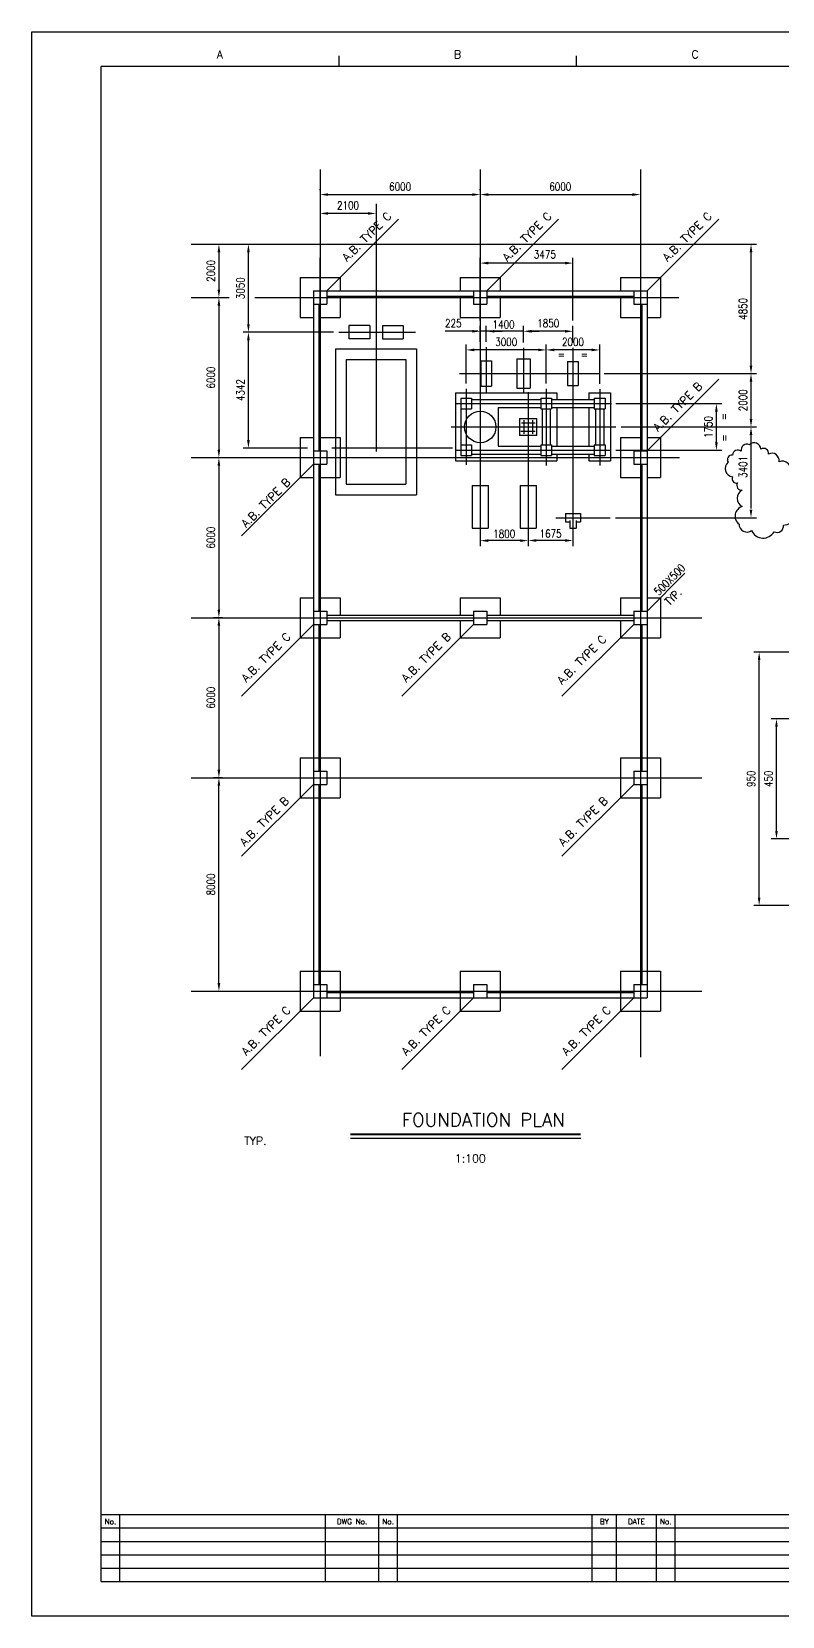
# Model space of a CAD drawing. Extents: x 0 to 84100, y 0 to 59400.
# Drawn here: x 0 to 28116, y 0 to 59400 of the extents above; entities that cross this region are included whole.
import ezdxf
from ezdxf.enums import TextEntityAlignment as Align

# ---------------------------------------------------------------- set-up
doc = ezdxf.new("R2010")
doc.units = 0
doc.header["$LTSCALE"] = 2500
doc.linetypes.add('CENTER', pattern=[0])
for name, color, linetype in [('BORDER', 7, 'CONTINUOUS'), ('CLINE', 7, 'CENTER'), ('CONC', 2, 'CONTINUOUS'), ('CUTLINE', 7, 'CONTINUOUS'), ('DIM', 6, 'CONTINUOUS'), ('STEEL', 1, 'CONTINUOUS'), ('TEXT', 7, 'CONTINUOUS')]:
    doc.layers.add(name, color=color, linetype=linetype)
doc.styles.get("Standard").update_dxf_attribs({"font": 'romans', "width": 0.8})

msp = doc.modelspace()

# ---------------------------------------------------------------- linework, layer by layer
at = {"layer": 'BORDER', "color": 0}
for p, q in [((11500, 58500), (11500, 58100)), ((20400, 58500), (20400, 58100)), ((2600, 1300), (2600, 58100)), ((82800, 58100), (2600, 58100)), ((82800, 3800), (2600, 3800)), ((3300, 1300), (3300, 3800)), ((11000, 1300), (11000, 3800)), ((13000, 1300), (13000, 3800)), ((13700, 1300), (13700, 3800)), ((21000, 1300), (21000, 3800)), ((21900, 1300), (21900, 3800)), ((23400, 1300), (23400, 3800)), ((24100, 1300), (24100, 3800)), ((57800, 3300), (2600, 3300)), ((2600, 2800), (57800, 2800)), ((2600, 2300), (57800, 2300)), ((2600, 1800), (57800, 1800)), ((2600, 1300), (82800, 1300))]:
    msp.add_line(p, q, dxfattribs=at)
at = {"layer": 'BORDER', "color": 0, "const_width": 75}
msp.add_lwpolyline([(20569, 18063), (11938, 18063)], dxfattribs=at)
at = {"layer": 'BORDER', "color": 0}
msp.add_lwpolyline([(20569, 17913), (11938, 17913)], dxfattribs=at)
at = {"layer": 'CLINE', "color": 0}
for p, q in [((10800, 54234), (10800, 20993)), ((16800, 54234), (16800, 40120)), ((22800, 54234), (22800, 20959)), ((12900, 52945), (12900, 43665)), ((5971, 51434), (27117, 51434)), ((5971, 49434), (7400, 49434)), ((8353, 49434), (24244, 49434)), ((11505, 48134), (14373, 48134)), ((16275, 46211), (16275, 47671)), ((17025, 47575), (17025, 45834)), ((18425, 47545), (18425, 45834)), ((20275, 47545), (20275, 40120)), ((16021, 46584), (21239, 46584)), ((16275, 46011), (16275, 43166)), ((18600, 45893), (18600, 40120)), ((19275, 46011), (19275, 43139)), ((21275, 45997), (21275, 43139)), ((15867, 45459), (21075, 45459)), ((20875, 45459), (21718, 45459)), ((15716, 44584), (21880, 44584)), ((18352, 44744), (18862, 44744)), ((18438, 44843), (18438, 44320)), ((18762, 44843), (18762, 44320)), ((18325, 44422), (18862, 44422)), ((5971, 43434), (24264, 43434)), ((15758, 43792), (11239, 43792)), ((15889, 43709), (21075, 43709)), ((20875, 43709), (21707, 43709)), ((19638, 41183), (21666, 41183)), ((5971, 37434), (25100, 37434)), ((5971, 31434), (25100, 31434)), ((5971, 23434), (25100, 23434))]:
    msp.add_line(p, q, dxfattribs=at)
at = {"layer": 'CONC', "color": 0}
for p, q in [((10050, 50184), (10050, 48684)), ((10050, 50184), (11550, 50184)), ((11550, 50184), (11550, 49684)), ((16050, 50184), (16050, 49684)), ((16050, 50184), (17550, 50184)), ((17550, 50184), (17550, 49684)), ((22050, 50184), (22050, 49684)), ((22050, 50184), (23550, 50184)), ((23550, 50184), (23550, 48684)), ((10550, 49684), (23050, 49684)), ((10550, 49684), (10550, 23184)), ((11050, 49684), (11050, 49184)), ((11050, 49484), (16550, 49484)), ((11550, 49484), (11550, 48684)), ((16050, 49484), (16050, 48684)), ((16550, 49684), (16550, 49184)), ((17050, 49684), (17050, 49184)), ((17050, 49484), (22550, 49484)), ((17550, 49484), (17550, 48684)), ((22050, 49484), (22050, 48684)), ((22550, 49684), (22550, 49184)), ((23050, 49684), (23050, 23184)), ((10550, 49184), (11050, 49184)), ((10750, 49184), (10750, 43684)), ((16550, 49184), (17050, 49184)), ((22550, 49184), (23050, 49184)), ((22850, 49184), (22850, 43684)), ((10050, 48684), (10550, 48684)), ((10750, 48684), (11550, 48684)), ((12663, 48384), (11883, 48384)), ((11883, 48384), (11883, 47884)), ((12663, 48384), (12663, 47884)), ((13137, 48384), (13917, 48384)), ((13137, 48384), (13137, 47884)), ((13917, 48384), (13917, 47884)), ((16050, 48684), (17550, 48684)), ((22050, 48684), (22850, 48684)), ((23050, 48684), (23550, 48684)), ((12663, 47884), (11883, 47884)), ((13137, 47884), (13917, 47884)), ((11382, 47508), (11382, 42034)), ((11382, 47508), (14418, 47508)), ((14418, 47508), (14418, 42034)), ((16825, 47059), (16825, 46109)), ((16825, 47059), (17225, 47059)), ((17225, 47059), (17225, 46109)), ((18175, 47134), (18175, 46034)), ((18175, 47134), (18675, 47134)), ((18675, 47134), (18675, 46034)), ((20075, 47034), (20075, 46134)), ((20075, 47034), (20475, 47034)), ((20475, 47034), (20475, 46134)), ((15875, 45859), (15875, 43309)), ((15875, 45859), (19675, 45859)), ((16825, 46109), (17225, 46109)), ((18175, 46034), (18675, 46034)), ((19675, 45859), (19675, 45609)), ((20075, 46134), (20475, 46134)), ((20875, 45859), (20875, 45609)), ((20875, 45859), (21675, 45859)), ((21675, 45859), (21675, 43309)), ((16075, 45659), (16075, 43509)), ((16075, 45659), (16475, 45659)), ((16075, 45259), (16475, 45259)), ((16475, 45659), (16475, 45259)), ((16475, 45609), (19075, 45609)), ((17475, 45309), (19075, 45309)), ((17475, 45309), (17475, 43859)), ((19075, 45659), (19075, 45259)), ((19075, 45659), (19475, 45659)), ((19075, 45259), (19475, 45259)), ((19125, 45259), (19125, 43909)), ((19425, 45259), (19425, 43909)), ((19475, 45659), (19475, 45259)), ((19475, 45609), (21075, 45609)), ((19475, 45309), (21075, 45309)), ((19675, 45309), (19675, 43859)), ((20875, 45309), (20875, 43859)), ((21075, 45659), (21075, 45259)), ((21075, 45659), (21475, 45659)), ((21075, 45259), (21475, 45259)), ((21125, 45259), (21125, 43909)), ((21425, 45259), (21425, 43909)), ((21475, 45659), (21475, 45259)), ((18278, 44904), (18278, 44264)), ((18278, 44904), (18922, 44904)), ((18922, 44264), (18922, 44904)), ((10050, 44184), (10050, 42684)), ((10050, 44184), (10550, 44184)), ((10750, 44184), (11550, 44184)), ((11550, 44184), (11550, 42684)), ((18922, 44264), (18278, 44264)), ((22050, 44184), (22050, 42684)), ((22050, 44184), (22850, 44184)), ((23050, 44184), (23550, 44184)), ((23550, 44184), (23550, 42684)), ((10550, 43684), (11050, 43684)), ((11050, 43684), (11050, 43184)), ((16075, 43909), (16075, 43509)), ((16075, 43909), (16475, 43909)), ((16075, 43509), (16475, 43509)), ((16475, 43909), (16475, 43509)), ((16475, 43559), (19075, 43559)), ((17475, 43859), (19075, 43859)), ((19075, 43909), (19075, 43509)), ((19075, 43909), (19475, 43909)), ((19075, 43509), (19475, 43509)), ((19475, 43909), (19475, 43509)), ((19475, 43859), (21075, 43859)), ((19475, 43559), (21075, 43559)), ((19675, 43559), (19675, 43309)), ((20875, 43559), (20875, 43309)), ((21075, 43909), (21075, 43509)), ((21075, 43909), (21475, 43909)), ((21075, 43509), (21475, 43509)), ((21475, 43909), (21475, 43509)), ((22550, 43684), (23050, 43684)), ((22550, 43684), (22550, 43184)), ((10550, 43184), (11050, 43184)), ((10750, 43184), (10750, 37684)), ((15875, 43309), (19675, 43309)), ((20875, 43309), (21675, 43309)), ((22550, 43184), (23050, 43184)), ((22850, 43184), (22850, 37684)), ((10050, 42684), (10550, 42684)), ((10750, 42684), (11550, 42684)), ((16500, 42384), (16500, 40784)), ((16500, 42384), (17100, 42384)), ((17100, 42384), (17100, 40784)), ((18300, 42384), (18300, 40784)), ((18300, 42384), (18900, 42384)), ((18900, 42384), (18900, 40784)), ((22050, 42684), (22850, 42684)), ((23050, 42684), (23550, 42684)), ((11382, 42034), (14418, 42034)), ((19995, 41336), (19995, 41030)), ((19995, 41336), (20555, 41336)), ((19995, 41030), (20155, 41030)), ((20155, 41073), (20155, 40789)), ((20395, 41073), (20395, 40789)), ((20395, 41030), (20555, 41030)), ((20555, 41336), (20555, 41030)), ((16500, 40784), (17100, 40784)), ((18300, 40784), (18900, 40784)), ((20155, 40789), (20395, 40789)), ((10050, 38184), (10050, 36684)), ((10050, 38184), (10550, 38184)), ((10750, 38184), (11550, 38184)), ((11550, 38184), (11550, 37534)), ((16050, 38184), (16050, 37534)), ((16050, 38184), (17550, 38184)), ((17550, 38184), (17550, 37534)), ((22050, 38184), (22050, 37534)), ((22050, 38184), (22850, 38184)), ((23050, 38184), (23550, 38184)), ((23550, 38184), (23550, 36684)), ((10550, 37684), (11050, 37684)), ((11050, 37684), (11050, 37184)), ((11050, 37534), (16550, 37534)), ((16550, 37684), (16550, 37184)), ((16550, 37684), (17050, 37684)), ((17050, 37684), (17050, 37184)), ((17050, 37534), (22550, 37534)), ((22550, 37684), (23050, 37684)), ((22550, 37684), (22550, 37184)), ((10550, 37184), (11050, 37184)), ((10750, 37184), (10750, 31684)), ((11050, 37334), (16550, 37334)), ((11550, 37334), (11550, 36684)), ((16050, 37334), (16050, 36684)), ((16550, 37184), (17050, 37184)), ((17050, 37334), (22550, 37334)), ((17550, 37334), (17550, 36684)), ((22050, 37334), (22050, 36684)), ((22550, 37184), (23050, 37184)), ((22850, 37184), (22850, 31684)), ((10050, 36684), (11550, 36684)), ((16050, 36684), (17550, 36684)), ((22050, 36684), (23550, 36684)), ((10050, 32184), (10050, 30684)), ((10050, 32184), (11550, 32184)), ((11550, 32184), (11550, 30684)), ((22050, 32184), (22050, 30684)), ((22050, 32184), (23550, 32184)), ((23550, 32184), (23550, 30684)), ((10550, 31684), (11050, 31684)), ((11050, 31684), (11050, 31184)), ((22550, 31684), (23050, 31684)), ((22550, 31684), (22550, 31184)), ((10550, 31184), (11050, 31184)), ((10750, 31184), (10750, 23684)), ((22550, 31184), (23050, 31184)), ((22850, 31184), (22850, 23684)), ((10050, 30684), (11550, 30684)), ((22050, 30684), (23550, 30684)), ((10050, 24184), (10050, 22684)), ((10050, 24184), (11550, 24184)), ((11550, 24184), (11550, 22684)), ((16050, 24184), (16050, 22684)), ((16050, 24184), (17550, 24184)), ((17550, 24184), (17550, 22684)), ((22050, 24184), (22050, 22684)), ((22050, 24184), (23550, 24184)), ((23550, 24184), (23550, 22684)), ((10550, 23684), (11050, 23684)), ((10550, 23184), (23050, 23184)), ((11050, 23684), (11050, 23184)), ((11050, 23384), (16550, 23384)), ((16550, 23684), (17050, 23684)), ((16550, 23684), (16550, 23184)), ((17050, 23684), (17050, 23184)), ((17050, 23384), (22550, 23384)), ((22550, 23684), (23050, 23684)), ((22550, 23684), (22550, 23184)), ((10050, 22684), (11550, 22684)), ((16050, 22684), (17550, 22684)), ((22050, 22684), (23550, 22684))]:
    msp.add_line(p, q, dxfattribs=at)
msp.add_circle((16800, 44584), 590, dxfattribs=at)
at = {"layer": 'CUTLINE', "color": 0}
msp.add_lwpolyline([(0, 0), (0, 59400), (84100, 59400), (84100, 0)], close=True, dxfattribs=at)
msp.add_lwpolyline([(0, 0), (0, 59400), (84100, 59400), (84100, 0)], close=True, dxfattribs=at)
at = {"layer": 'DIM', "color": 0}
for p, q in [((10800, 53461), (10800, 53494)), ((16800, 53461), (16800, 53494)), ((16800, 53461), (16800, 53494)), ((22800, 53494), (22800, 53494)), ((11100, 53294), (16500, 53294)), ((17100, 53294), (22500, 53294)), ((11050, 49684), (13737, 52371)), ((12600, 52587), (11100, 52587)), ((17050, 49684), (19737, 52371)), ((23050, 49684), (25737, 52371)), ((7012, 51134), (7012, 49734)), ((7179, 51434), (7212, 51434)), ((8117, 48434), (8117, 51134)), ((21439, 51434), (27144, 51434)), ((26944, 46884), (26944, 51134)), ((10800, 49210), (10800, 50926)), ((16800, 48570), (16800, 50926)), ((19975, 50726), (17100, 50726)), ((20275, 48570), (20275, 50926)), ((7179, 49434), (7212, 49434)), ((7179, 49434), (7212, 49434)), ((7012, 49134), (7012, 43734)), ((11305, 48134), (7917, 48134)), ((7917, 48134), (7917, 48134)), ((16200, 48170), (15483, 48170)), ((16416, 48170), (15505, 48170)), ((16500, 48170), (16200, 48170)), ((16716, 48170), (16416, 48170)), ((16800, 47775), (16800, 48370)), ((17025, 48170), (16800, 48170)), ((18414, 48170), (17016, 48170)), ((17025, 47775), (17025, 48370)), ((17325, 48170), (17625, 48170)), ((18425, 47745), (18425, 48370)), ((18714, 48170), (19014, 48170)), ((19975, 48170), (18725, 48170)), ((20275, 47745), (20275, 48370)), ((8117, 44092), (8117, 47834)), ((19275, 46211), (19275, 47671)), ((19275, 46211), (19275, 47671)), ((21275, 46197), (21275, 47671)), ((18975, 47471), (16575, 47471)), ((20975, 47471), (19575, 47471)), ((21439, 46584), (27144, 46584)), ((21439, 46584), (27144, 46584)), ((23050, 43684), (25737, 46371)), ((26944, 44884), (26944, 46284)), ((21875, 45459), (25847, 45459)), ((25647, 44009), (25647, 45159)), ((22080, 44584), (27144, 44584)), ((22080, 44584), (27144, 44584)), ((22080, 44584), (27144, 44584)), ((26944, 41526), (26944, 44284)), ((6812, 43434), (6812, 43434)), ((6812, 43434), (6812, 43434)), ((7917, 43792), (7917, 43792)), ((10328, 43792), (7917, 43792)), ((21875, 43709), (25847, 43709)), ((7012, 43134), (7012, 37734)), ((7863, 40497), (10550, 43184)), ((21866, 41183), (27144, 41183)), ((16800, 40516), (16800, 40122)), ((18600, 40516), (18600, 40127)), ((18600, 40516), (18600, 40122)), ((20275, 40506), (20275, 40127)), ((18300, 40322), (17100, 40322)), ((19975, 40327), (18900, 40327)), ((23050, 37684), (24464, 39098)), ((6812, 37434), (6812, 37434)), ((7146, 37434), (6812, 37434)), ((7012, 37134), (7012, 31734)), ((7863, 34497), (10550, 37184)), ((13863, 34497), (16550, 37184)), ((19863, 34497), (22550, 37184)), ((30971, 36143), (27048, 36143)), ((27248, 26943), (27248, 35843)), ((29015, 33643), (27698, 33643)), ((27898, 29443), (27898, 33343)), ((7146, 31434), (6812, 31434)), ((6928, 31434), (7212, 31434)), ((7012, 23734), (7012, 31134)), ((7863, 28497), (10550, 31184)), ((19863, 28497), (22550, 31184)), ((29015, 29143), (27698, 29143)), ((30971, 26643), (27048, 26643)), ((6928, 23434), (7212, 23434)), ((7863, 20497), (10550, 23184)), ((13863, 20497), (16550, 23184)), ((19863, 20497), (22550, 23184))]:
    msp.add_line(p, q, dxfattribs=at)
for points in [[(11100, 53344), (11100, 53244), (10800, 53294)], [(16500, 53344), (16500, 53244), (16800, 53294)], [(17100, 53344), (17100, 53244), (16800, 53294)], [(22500, 53344), (22500, 53244), (22800, 53294)], [(11100, 52637), (11100, 52537), (10800, 52587)], [(12600, 52637), (12600, 52537), (12900, 52587)], [(6962, 51134), (7062, 51134), (7012, 51434)], [(8067, 51134), (8167, 51134), (8117, 51434)], [(26894, 51134), (26994, 51134), (26944, 51434)], [(17100, 50776), (17100, 50676), (16800, 50726)], [(19975, 50776), (19975, 50676), (20275, 50726)], [(6962, 49734), (7062, 49734), (7012, 49434)], [(6962, 49134), (7062, 49134), (7012, 49434)], [(8067, 48434), (8167, 48434), (8117, 48134)], [(8067, 47834), (8167, 47834), (8117, 48134)], [(16500, 48220), (16500, 48120), (16800, 48170)], [(17325, 48220), (17325, 48120), (17025, 48170)], [(18714, 48220), (18714, 48120), (18414, 48170)], [(18725, 48220), (18725, 48120), (18425, 48170)], [(19975, 48220), (19975, 48120), (20275, 48170)], [(16575, 47521), (16575, 47421), (16275, 47471)], [(18975, 47521), (18975, 47421), (19275, 47471)], [(19575, 47521), (19575, 47421), (19275, 47471)], [(20975, 47521), (20975, 47421), (21275, 47471)], [(26894, 46884), (26994, 46884), (26944, 46584)], [(26894, 46284), (26994, 46284), (26944, 46584)], [(25597, 45159), (25697, 45159), (25647, 45459)], [(26894, 44884), (26994, 44884), (26944, 44584)], [(26894, 44284), (26994, 44284), (26944, 44584)], [(8067, 44092), (8167, 44092), (8117, 43792)], [(25597, 44009), (25697, 44009), (25647, 43709)], [(6962, 43734), (7062, 43734), (7012, 43434)], [(6962, 43134), (7062, 43134), (7012, 43434)], [(26894, 41483), (26994, 41483), (26944, 41183)], [(17100, 40372), (17100, 40272), (16800, 40322)], [(18300, 40372), (18300, 40272), (18600, 40322)], [(18900, 40377), (18900, 40277), (18600, 40327)], [(19975, 40377), (19975, 40277), (20275, 40327)], [(6962, 37734), (7062, 37734), (7012, 37434)], [(6962, 37134), (7062, 37134), (7012, 37434)], [(27198, 35843), (27298, 35843), (27248, 36143)], [(27848, 33343), (27948, 33343), (27898, 33643)], [(6962, 31734), (7062, 31734), (7012, 31434)], [(6962, 31134), (7062, 31134), (7012, 31434)], [(27848, 29443), (27948, 29443), (27898, 29143)], [(27198, 26943), (27298, 26943), (27248, 26643)], [(6962, 23734), (7062, 23734), (7012, 23434)]]:
    msp.add_solid(points, dxfattribs=at)
at = {"layer": 'STEEL', "color": 0}
for p, q in [((11782, 47108), (14018, 47108)), ((11782, 47108), (11782, 42434)), ((14018, 47108), (14018, 42434)), ((11782, 42434), (14018, 42434))]:
    msp.add_line(p, q, dxfattribs=at)
at = {"layer": 'TEXT', "color": 0}
msp.add_lwpolyline([(28157, 40904, 0.625), (28505, 41724, 0.625), (28546, 42401, 0.625), (28423, 42872, 0.625), (27993, 43282, 0.625), (27603, 43569, 0.625), (27316, 43754, 0.625), (26885, 43918, 0.625), (26578, 43672, 0.625), (26249, 43528, 0.625), (26085, 43262, 0.625), (26249, 42708, 0.625), (26434, 42483, 0.625), (26619, 42216, 0.625), (26619, 41601, 0.625), (26496, 40945, 0.625), (26967, 40699, 0.625), (27808, 40658, 0.625)], format="xyb", close=True, dxfattribs=at)

# ---------------------------------------------------------------- texts
at = {"layer": 'BORDER', "color": 0}
for s, height, p in [('A', 300, (7050, 58400)), ('B', 300, (15950, 58400)), ('C', 300, (24850, 58400)), ('No.', 200, (2950, 3450)), ('DWG No.', 200, (12000, 3450)), ('No.', 200, (13350, 3450)), ('BY', 200, (21450, 3450)), ('DATE', 200, (22650, 3450)), ('No.', 200, (23750, 3450))]:
    msp.add_text(s, height=height, dxfattribs=at).set_placement(p, align=Align.CENTER)
msp.add_text('FOUNDATION PLAN', height=500, dxfattribs=at).set_placement((19969, 18213), align=Align.BOTTOM_RIGHT)
msp.add_text('1:100', height=300, dxfattribs=at).set_placement((17008, 17313), align=Align.TOP_RIGHT)
at = {"layer": 'DIM', "color": 0, "width": 0.8}
for s, p in [('6000', (13800, 53594)), ('6000', (19800, 53594)), ('2100', (11850, 52887)), ('3475', (19222, 51053)), ('225', (15791, 48470)), ('1400', (17677, 48424)), ('1850', (19350, 48470)), ('3000', (17775, 47771)), ('2000', (20275, 47771)), ('=', (19844, 47295)), ('=', (20705, 47295)), ('1800', (17700, 40578)), ('1675', (19438, 40584))]:
    msp.add_text(s, height=300, dxfattribs=at).set_placement(p, align=Align.MIDDLE_CENTER)
for s, p in [('2000', (6712, 50434)), ('4850', (26644, 49009)), ('6000', (6712, 46434)), ('4342', (7817, 45963)), ('2000', (26644, 45584)), ('1750', (25347, 44584)), ('=', (25920, 44969)), ('=', (25939, 44170)), ('6000', (6712, 40434)), ('6000', (6712, 34434)), ('950', (26948, 31393)), ('450', (27598, 31393)), ('8000', (6712, 27434))]:
    msp.add_text(s, height=300, rotation=90, dxfattribs=at).set_placement(p, align=Align.MIDDLE_CENTER)
for s, p in [('3050', (7817, 49784)), ('3401', (26644, 43084))]:
    msp.add_text(s, height=300, rotation=90, dxfattribs=at).set_placement(p, align=Align.MIDDLE)
for s, p in [('500X500', (23492, 38245)), ('TYP.', (23894, 37867))]:
    msp.add_text(s, height=300, rotation=45, dxfattribs=at).set_placement(p)
at = {"layer": 'DIM', "color": 0}
msp.add_text('TYP.', height=300, dxfattribs=at).set_placement((7962, 17672))
at = {"layer": 'TEXT', "color": 0}
for s, p in [('A.B. TYPE C', (12659, 51611)), ('A.B. TYPE C', (18659, 51611)), ('A.B. TYPE C', (24659, 51611)), ('A.B. TYPE B', (24303, 45236)), ('A.B. TYPE B', (8876, 41636)), ('A.B. TYPE C', (8879, 35845)), ('A.B. TYPE B', (14879, 35845)), ('A.B. TYPE C', (20709, 35752)), ('A.B. TYPE B', (8816, 29695)), ('A.B. TYPE B', (20761, 29695)), ('A.B. TYPE C', (8879, 21845)), ('A.B. TYPE C', (14879, 21845)), ('A.B. TYPE C', (20879, 21845))]:
    msp.add_text(s, height=300, rotation=45, dxfattribs=at).set_placement(p, align=Align.CENTER)

doc.saveas('drawing.dxf')
